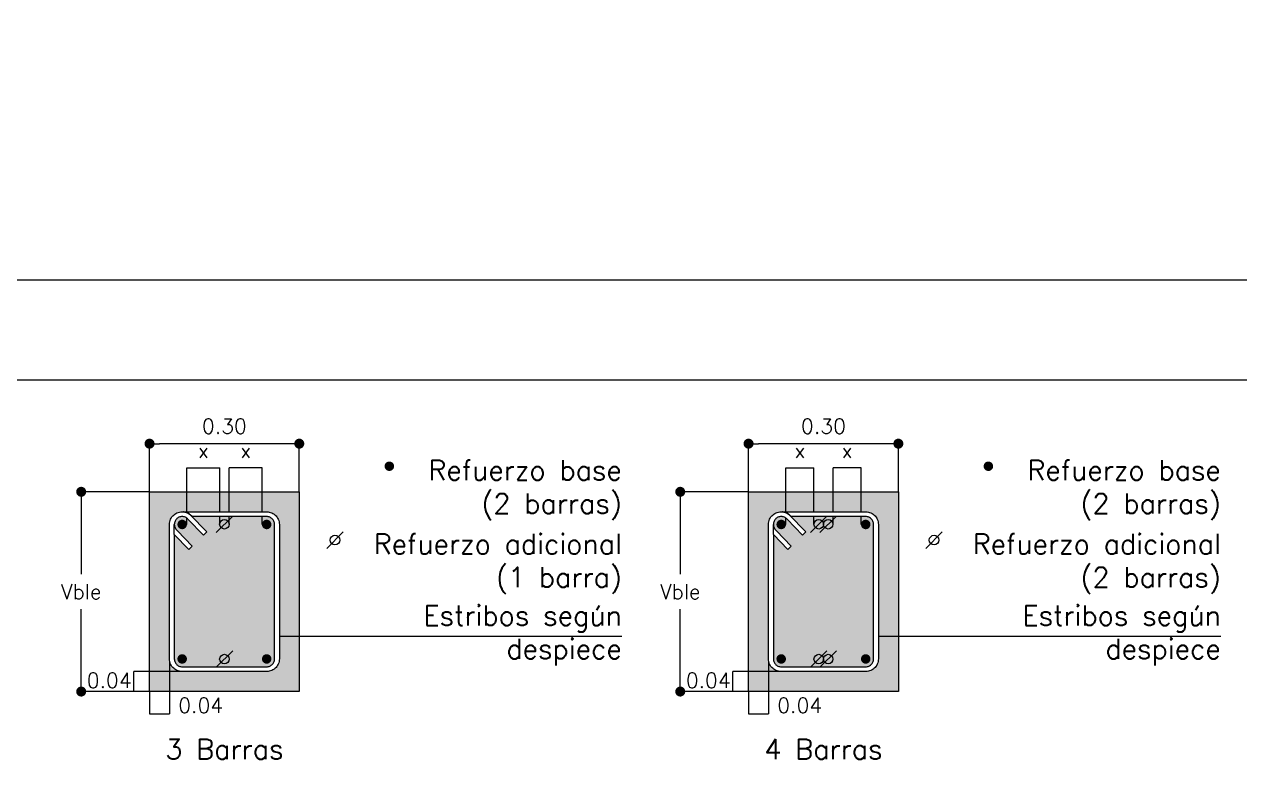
# Model space of a CAD drawing. Header units: millimetres. Extents: x -42 to 124, y -10 to 43.
# Drawn here: x 70.264 to 72.699, y -7.982 to -6.467 of the extents above; entities that cross this region are included whole.
import ezdxf
from ezdxf import colors
from ezdxf.entities.mleader import LeaderData, LeaderLine
from ezdxf.math import Vec2, Vec3

# ---------------------------------------------------------------- set-up
doc = ezdxf.new("R2010")
doc.units = ezdxf.units.MM
doc.header["$LTSCALE"] = 0.01
doc.header["$PDMODE"] = 3
for name, color, linetype in [('FC_BORDES', 4, 'Continuous'), ('FC_COTAS', 1, 'Continuous'), ('FC_COTAS @ 15', 1, 'Continuous'), ('FC_COTAS @ 20', 1, 'Continuous'), ('FC_HATCH 254', 254, 'Continuous'), ('FC_R-80 @ 20', 11, 'Continuous'), ('FC_REFUERZO 2', 1, 'Continuous')]:
    doc.layers.add(name, color=color, linetype=linetype)
doc.layers.add('FC_HOJA', color=230, linetype='Continuous', plot=False)
doc.styles.add('FC_TEXT1', font='romans.shx')
doc.dimstyles.new('FC_COTAS', dxfattribs={"dimtxt": 0.0015, "dimasz": 0.001, "dimexe": 0, "dimexo": 0, "dimgap": 0.001, "dimtad": 1, "dimtih": 1, "dimtoh": 1, "dimzin": 0, "dimdsep": 46, "dimtxsty": 'FC_TEXT1', "dimblk": 'DOT', "dimcen": 0.09, "dimclrd": 256, "dimclre": 256, "dimclrt": 256, "dimadec": 0, "dimazin": 0, "dimtfac": 1, "dimtix": 1, "dimtmove": 2, "dimatfit": 3, "dimfxl": 1.002, "dimtolj": 1, "dimtzin": 0, "dimlwd": -1, "dimarcsym": 0})
doc.dimstyles.new('FC_COTAS$7', dxfattribs={"dimtxt": 0.002, "dimasz": 0.002, "dimexe": 0, "dimexo": 0, "dimgap": 0.000375, "dimtad": 2, "dimtih": 1, "dimtoh": 1, "dimzin": 0, "dimdsep": 46, "dimtxsty": 'FC_TEXT1', "dimblk": 'DOT', "dimcen": 0.09, "dimclrd": 256, "dimclre": 256, "dimclrt": 11, "dimadec": 0, "dimazin": 0, "dimtfac": 1, "dimtix": 1, "dimtmove": 2, "dimatfit": 3, "dimfxl": 1.002, "dimtolj": 1, "dimtzin": 0, "dimlwd": -1, "dimarcsym": 0})

# ---------------------------------------------------------------- blocks, each defined once
blk = doc.blocks.new('_Dot')
at = {"color": 0, "linetype": 'ByBlock', "lineweight": -2}
blk.add_line((-0.5, 0), (-1, 0), dxfattribs=at)
at = {"color": 0, "linetype": 'ByBlock', "const_width": 0.5}
blk.add_lwpolyline([(-0.25, 0, 1), (0.25, 0, 1)], format="xyb", close=True, dxfattribs=at)
blk = doc.blocks.new('*D263')
at = {"layer": 'Defpoints', "color": 0, "transparency": 16777216}
for p in [(70.5151, -7.3068), (70.5151, -7.4032), (70.8151, -7.4032)]:
    blk.add_point(p, dxfattribs=at)
at = {"layer": 'FC_COTAS', "lineweight": -2, "transparency": 16777216}
for p, q in [((70.5151, -7.4032), (70.5151, -7.3068)), ((70.8151, -7.4032), (70.8151, -7.3068))]:
    blk.add_line(p, q, dxfattribs=at)
at = {"layer": 'FC_COTAS', "transparency": 16777216}
blk.add_line((70.7951, -7.3068), (70.5351, -7.3068), dxfattribs=at)
at = {"layer": 'FC_COTAS', "transparency": 16777216, "xscale": 0.02, "yscale": 0.02, "zscale": 0.02, "rotation": 180}
blk.add_blockref('_Dot', (70.5151, -7.3068), dxfattribs=at)
at = {"layer": 'FC_COTAS', "transparency": 16777216, "xscale": 0.02, "yscale": 0.02, "zscale": 0.02}
blk.add_blockref('_Dot', (70.8151, -7.3068), dxfattribs=at)
at = {"layer": 'FC_COTAS', "transparency": 16777216, "insert": (70.6651, -7.2718), "char_height": 0.03, "attachment_point": 5, "style": 'FC_TEXT1'}
blk.add_mtext('\\A1;0.30 ', dxfattribs=at)
blk = doc.blocks.new('*D264')
at = {"layer": 'Defpoints', "color": 0, "transparency": 16777216}
for p in [(71.7151, -7.3068), (71.7151, -7.4032), (72.0151, -7.4032)]:
    blk.add_point(p, dxfattribs=at)
at = {"layer": 'FC_COTAS', "lineweight": -2, "transparency": 16777216}
for p, q in [((71.7151, -7.4032), (71.7151, -7.3068)), ((72.0151, -7.4032), (72.0151, -7.3068))]:
    blk.add_line(p, q, dxfattribs=at)
at = {"layer": 'FC_COTAS', "transparency": 16777216}
blk.add_line((71.9951, -7.3068), (71.7351, -7.3068), dxfattribs=at)
at = {"layer": 'FC_COTAS', "transparency": 16777216, "xscale": 0.02, "yscale": 0.02, "zscale": 0.02, "rotation": 180}
blk.add_blockref('_Dot', (71.7151, -7.3068), dxfattribs=at)
at = {"layer": 'FC_COTAS', "transparency": 16777216, "xscale": 0.02, "yscale": 0.02, "zscale": 0.02}
blk.add_blockref('_Dot', (72.0151, -7.3068), dxfattribs=at)
at = {"layer": 'FC_COTAS', "transparency": 16777216, "insert": (71.8651, -7.2718), "char_height": 0.03, "attachment_point": 5, "style": 'FC_TEXT1'}
blk.add_mtext('\\A1;0.30 ', dxfattribs=at)
blk = doc.blocks.new('*D265')
at = {"layer": 'Defpoints', "color": 0, "transparency": 16777216}
for p in [(70.4836, -7.7632), (70.5804, -7.7632), (70.5151, -7.8032)]:
    blk.add_point(p, dxfattribs=at)
at = {"layer": 'FC_COTAS', "lineweight": -2, "transparency": 16777216}
for p, q in [((70.5804, -7.7632), (70.4836, -7.7632)), ((70.5151, -7.8032), (70.4836, -7.8032))]:
    blk.add_line(p, q, dxfattribs=at)
at = {"layer": 'FC_COTAS', "transparency": 16777216}
blk.add_line((70.4836, -7.8032), (70.4836, -7.7632), dxfattribs=at)
at = {"layer": 'FC_COTAS', "transparency": 16777216, "insert": (70.4343, -7.7808), "char_height": 0.03, "attachment_point": 5, "style": 'FC_TEXT1'}
blk.add_mtext('\\A1;0.04', dxfattribs=at)
blk = doc.blocks.new('*D266')
at = {"layer": 'Defpoints', "color": 0, "transparency": 16777216}
for p in [(71.7551, -7.7379), (71.7151, -7.8032), (71.7551, -7.8481)]:
    blk.add_point(p, dxfattribs=at)
at = {"layer": 'FC_COTAS', "lineweight": -2, "transparency": 16777216}
for p, q in [((71.7551, -7.7379), (71.7551, -7.8481)), ((71.7151, -7.8032), (71.7151, -7.8481))]:
    blk.add_line(p, q, dxfattribs=at)
at = {"layer": 'FC_COTAS', "transparency": 16777216}
blk.add_line((71.7151, -7.8481), (71.7551, -7.8481), dxfattribs=at)
at = {"layer": 'FC_COTAS', "transparency": 16777216, "insert": (71.8175, -7.8309), "char_height": 0.03, "attachment_point": 5, "style": 'FC_TEXT1'}
blk.add_mtext('\\A1;0.04', dxfattribs=at)
blk = doc.blocks.new('*D267')
at = {"layer": 'Defpoints', "color": 0, "transparency": 16777216}
for p in [(70.3782, -7.4032), (70.5151, -7.4032), (70.5151, -7.8032)]:
    blk.add_point(p, dxfattribs=at)
at = {"layer": 'FC_COTAS', "lineweight": -2, "transparency": 16777216}
for p, q in [((70.5151, -7.4032), (70.3782, -7.4032)), ((70.5151, -7.8032), (70.3782, -7.8032))]:
    blk.add_line(p, q, dxfattribs=at)
at = {"layer": 'FC_COTAS', "transparency": 16777216}
for p, q in [((70.3782, -7.4232), (70.3782, -7.5682)), ((70.3782, -7.7832), (70.3782, -7.6382))]:
    blk.add_line(p, q, dxfattribs=at)
at = {"layer": 'FC_COTAS', "transparency": 16777216, "xscale": 0.02, "yscale": 0.02, "zscale": 0.02}
for p, rotation in [((70.3782, -7.4032), 90), ((70.3782, -7.8032), 270)]:
    blk.add_blockref('_Dot', p, dxfattribs=dict(at, rotation=rotation))
at = {"layer": 'FC_COTAS', "transparency": 16777216, "insert": (70.3782, -7.6032), "char_height": 0.03, "attachment_point": 5, "style": 'FC_TEXT1'}
blk.add_mtext('\\A1;Vble', dxfattribs=at)
blk = doc.blocks.new('*D270')
at = {"layer": 'Defpoints', "color": 0, "transparency": 16777216}
for p in [(71.5782, -7.4032), (71.7151, -7.4032), (71.7151, -7.8032)]:
    blk.add_point(p, dxfattribs=at)
at = {"layer": 'FC_COTAS', "lineweight": -2, "transparency": 16777216}
for p, q in [((71.7151, -7.4032), (71.5782, -7.4032)), ((71.7151, -7.8032), (71.5782, -7.8032))]:
    blk.add_line(p, q, dxfattribs=at)
at = {"layer": 'FC_COTAS', "transparency": 16777216}
for p, q in [((71.5782, -7.4232), (71.5782, -7.5682)), ((71.5782, -7.7832), (71.5782, -7.6382))]:
    blk.add_line(p, q, dxfattribs=at)
at = {"layer": 'FC_COTAS', "transparency": 16777216, "xscale": 0.02, "yscale": 0.02, "zscale": 0.02}
for p, rotation in [((71.5782, -7.4032), 90), ((71.5782, -7.8032), 270)]:
    blk.add_blockref('_Dot', p, dxfattribs=dict(at, rotation=rotation))
at = {"layer": 'FC_COTAS', "transparency": 16777216, "insert": (71.5782, -7.6032), "char_height": 0.03, "attachment_point": 5, "style": 'FC_TEXT1'}
blk.add_mtext('\\A1;Vble', dxfattribs=at)
blk = doc.blocks.new('*D272')
at = {"layer": 'Defpoints', "color": 0, "transparency": 16777216}
for p in [(71.6836, -7.7632), (71.7804, -7.7632), (71.7151, -7.8032)]:
    blk.add_point(p, dxfattribs=at)
at = {"layer": 'FC_COTAS', "lineweight": -2, "transparency": 16777216}
for p, q in [((71.7804, -7.7632), (71.6836, -7.7632)), ((71.7151, -7.8032), (71.6836, -7.8032))]:
    blk.add_line(p, q, dxfattribs=at)
at = {"layer": 'FC_COTAS', "transparency": 16777216}
blk.add_line((71.6836, -7.8032), (71.6836, -7.7632), dxfattribs=at)
at = {"layer": 'FC_COTAS', "transparency": 16777216, "insert": (71.6343, -7.7808), "char_height": 0.03, "attachment_point": 5, "style": 'FC_TEXT1'}
blk.add_mtext('\\A1;0.04', dxfattribs=at)
blk = doc.blocks.new('*D276')
at = {"layer": 'Defpoints', "color": 0, "transparency": 16777216}
for p in [(70.6556, -7.3555), (70.5896, -7.4686), (70.6556, -7.4683)]:
    blk.add_point(p, dxfattribs=at)
at = {"layer": 'FC_COTAS', "lineweight": -2, "transparency": 16777216}
for p, q in [((70.5896, -7.4686), (70.5896, -7.3555)), ((70.6556, -7.4683), (70.6556, -7.3555))]:
    blk.add_line(p, q, dxfattribs=at)
at = {"layer": 'FC_COTAS', "transparency": 16777216}
blk.add_line((70.5896, -7.3555), (70.6556, -7.3555), dxfattribs=at)
at = {"layer": 'FC_COTAS', "transparency": 16777216, "insert": (70.6226, -7.3205), "char_height": 0.03, "attachment_point": 5, "style": 'FC_TEXT1'}
blk.add_mtext('\\A1;x', dxfattribs=at)
blk = doc.blocks.new('*D277')
at = {"layer": 'Defpoints', "color": 0, "transparency": 16777216}
for p in [(71.846, -7.3555), (71.7896, -7.4686), (71.846, -7.4682)]:
    blk.add_point(p, dxfattribs=at)
at = {"layer": 'FC_COTAS', "lineweight": -2, "transparency": 16777216}
for p, q in [((71.7896, -7.4686), (71.7896, -7.3555)), ((71.846, -7.4682), (71.846, -7.3555))]:
    blk.add_line(p, q, dxfattribs=at)
at = {"layer": 'FC_COTAS', "transparency": 16777216}
blk.add_line((71.7896, -7.3555), (71.846, -7.3555), dxfattribs=at)
at = {"layer": 'FC_COTAS', "transparency": 16777216, "insert": (71.8178, -7.3205), "char_height": 0.03, "attachment_point": 5, "style": 'FC_TEXT1'}
blk.add_mtext('\\A1;x', dxfattribs=at)
blk = doc.blocks.new('*D280')
at = {"layer": 'Defpoints', "color": 0, "transparency": 16777216}
for p in [(71.8842, -7.3555), (71.8842, -7.4682), (71.9406, -7.4686)]:
    blk.add_point(p, dxfattribs=at)
at = {"layer": 'FC_COTAS', "lineweight": -2, "transparency": 16777216}
for p, q in [((71.8842, -7.4682), (71.8842, -7.3555)), ((71.9406, -7.4686), (71.9406, -7.3555))]:
    blk.add_line(p, q, dxfattribs=at)
at = {"layer": 'FC_COTAS', "transparency": 16777216}
blk.add_line((71.9406, -7.3555), (71.8842, -7.3555), dxfattribs=at)
at = {"layer": 'FC_COTAS', "transparency": 16777216, "insert": (71.9124, -7.3205), "char_height": 0.03, "attachment_point": 5, "style": 'FC_TEXT1'}
blk.add_mtext('\\A1;x', dxfattribs=at)
blk = doc.blocks.new('*D309')
at = {"layer": 'Defpoints', "color": 0, "transparency": 16777216}
for p in [(70.5551, -7.7379), (70.5151, -7.8032), (70.5551, -7.8481)]:
    blk.add_point(p, dxfattribs=at)
at = {"layer": 'FC_COTAS', "lineweight": -2, "transparency": 16777216}
for p, q in [((70.5551, -7.7379), (70.5551, -7.8481)), ((70.5151, -7.8032), (70.5151, -7.8481))]:
    blk.add_line(p, q, dxfattribs=at)
at = {"layer": 'FC_COTAS', "transparency": 16777216}
blk.add_line((70.5151, -7.8481), (70.5551, -7.8481), dxfattribs=at)
at = {"layer": 'FC_COTAS', "transparency": 16777216, "insert": (70.6175, -7.8309), "char_height": 0.03, "attachment_point": 5, "style": 'FC_TEXT1'}
blk.add_mtext('\\A1;0.04', dxfattribs=at)
blk = doc.blocks.new('*D311')
at = {"layer": 'Defpoints', "color": 0, "transparency": 16777216}
for p in [(70.6746, -7.3555), (70.6746, -7.4683), (70.7406, -7.4686)]:
    blk.add_point(p, dxfattribs=at)
at = {"layer": 'FC_COTAS', "lineweight": -2, "transparency": 16777216}
for p, q in [((70.6746, -7.4683), (70.6746, -7.3555)), ((70.7406, -7.4686), (70.7406, -7.3555))]:
    blk.add_line(p, q, dxfattribs=at)
at = {"layer": 'FC_COTAS', "transparency": 16777216}
blk.add_line((70.7406, -7.3555), (70.6746, -7.3555), dxfattribs=at)
at = {"layer": 'FC_COTAS', "transparency": 16777216, "insert": (70.7076, -7.3205), "char_height": 0.03, "attachment_point": 5, "style": 'FC_TEXT1'}
blk.add_mtext('\\A1;x', dxfattribs=at)
blk = doc.blocks.new('*U74')
at = {"color": 0, "ltscale": 1.5}
blk.add_lwpolyline([(-0.0648, -0.0096), (-0.0648, -0.0096)], dxfattribs=at)
blk.add_wipeout([(-0.0828, 0), (0.0847, 0), (0.0873, -0.0001), (0.0899, -0.0006), (0.0925, -0.0012), (0.095, -0.0022), (0.0973, -0.0034), (0.0996, -0.0048), (0.1016, -0.0065), (0.1035, -0.0084), (0.1052, -0.0104), (0.1066, -0.0127), (0.1078, -0.015), (0.1088, -0.0175), (0.1094, -0.0201), (0.1099, -0.0227), (0.11, -0.0253), (0.11, -0.2947), (0.1099, -0.2973), (0.1094, -0.2999), (0.1088, -0.3025), (0.1078, -0.305), (0.1066, -0.3073), (0.1052, -0.3096), (0.1035, -0.3116), (0.1016, -0.3135), (0.0996, -0.3152), (0.0973, -0.3166), (0.095, -0.3178), (0.0925, -0.3188), (0.0899, -0.3194), (0.0873, -0.3199), (0.0847, -0.32), (-0.0847, -0.32), (-0.0873, -0.3199), (-0.0899, -0.3194), (-0.0925, -0.3188), (-0.095, -0.3178), (-0.0973, -0.3166), (-0.0996, -0.3152), (-0.1016, -0.3135), (-0.1035, -0.3116), (-0.1052, -0.3096), (-0.1066, -0.3073), (-0.1078, -0.305), (-0.1088, -0.3025), (-0.1094, -0.2999), (-0.1099, -0.2973), (-0.11, -0.2947), (-0.11, -0.0253), (-0.1099, -0.0227), (-0.1094, -0.0201), (-0.1088, -0.0175), (-0.1078, -0.015), (-0.1066, -0.0127), (-0.1052, -0.0104), (-0.1035, -0.0084), (-0.1016, -0.0065), (-0.0996, -0.0048), (-0.0973, -0.0034), (-0.095, -0.0022), (-0.0925, -0.0012), (-0.0899, -0.0006), (-0.0873, -0.0001), (-0.0847, 0), (-0.082, -0.0001), (-0.0794, -0.0006), (-0.0768, -0.0012), (-0.0744, -0.0022), (-0.072, -0.0034), (-0.0698, -0.0048), (-0.0684, -0.006), (-0.035, -0.0403), (-0.0418, -0.047), (-0.073, -0.0148), (-0.0741, -0.0137), (-0.0754, -0.0126), (-0.0768, -0.0117), (-0.0783, -0.011), (-0.0798, -0.0104), (-0.0814, -0.01), (-0.083, -0.0097), (-0.0847, -0.0096), (-0.0863, -0.0097), (-0.0879, -0.01), (-0.0895, -0.0104), (-0.0911, -0.011), (-0.0925, -0.0117), (-0.0939, -0.0126), (-0.0952, -0.0137), (-0.0963, -0.0148), (-0.0974, -0.0161), (-0.0983, -0.0175), (-0.099, -0.0189), (-0.0996, -0.0205), (-0.1, -0.0221), (-0.1003, -0.0237), (-0.1004, -0.0253), (-0.1003, -0.027), (-0.1, -0.0286), (-0.0996, -0.0302), (-0.099, -0.0317), (-0.0983, -0.0332), (-0.0974, -0.0346), (-0.0963, -0.0359), (-0.0952, -0.037), (-0.0941, -0.0379), (-0.0645, -0.0691), (-0.0715, -0.0757), (-0.1004, -0.0452), (-0.1004, -0.2947), (-0.1003, -0.2963), (-0.1, -0.2979), (-0.0996, -0.2995), (-0.099, -0.3011), (-0.0983, -0.3025), (-0.0974, -0.3039), (-0.0963, -0.3052), (-0.0952, -0.3063), (-0.0939, -0.3074), (-0.0925, -0.3083), (-0.0911, -0.309), (-0.0895, -0.3096), (-0.0879, -0.31), (-0.0863, -0.3103), (-0.0847, -0.3104), (0.0847, -0.3104), (0.0863, -0.3103), (0.0879, -0.31), (0.0895, -0.3096), (0.0911, -0.309), (0.0925, -0.3083), (0.0939, -0.3074), (0.0952, -0.3063), (0.0963, -0.3052), (0.0974, -0.3039), (0.0983, -0.3025), (0.099, -0.3011), (0.0996, -0.2995), (0.1, -0.2979), (0.1003, -0.2963), (0.1004, -0.2947), (0.1004, -0.0253), (0.1003, -0.0237), (0.1, -0.0221), (0.0996, -0.0205), (0.099, -0.0189), (0.0983, -0.0175), (0.0974, -0.0161), (0.0963, -0.0148), (0.0952, -0.0137), (0.0939, -0.0126), (0.0925, -0.0117), (0.0911, -0.011), (0.0895, -0.0104), (0.0879, -0.01), (0.0863, -0.0097), (0.0857, -0.0097), (-0.0646, -0.0097), (-0.0683, -0.0059), (-0.0697, -0.0048), (-0.0719, -0.0033), (-0.0743, -0.0021), (-0.0768, -0.0011), (-0.0794, -0.0005), (-0.082, 0)], dxfattribs=at)
blk.add_lwpolyline([(-0.0828, 0), (0.0847, 0), (0.0873, -0.0001), (0.0899, -0.0006), (0.0925, -0.0012), (0.095, -0.0022), (0.0973, -0.0034), (0.0996, -0.0048), (0.1016, -0.0065), (0.1035, -0.0084), (0.1052, -0.0104), (0.1066, -0.0127), (0.1078, -0.015), (0.1088, -0.0175), (0.1094, -0.0201), (0.1099, -0.0227), (0.11, -0.0253), (0.11, -0.2947), (0.1099, -0.2973), (0.1094, -0.2999), (0.1088, -0.3025), (0.1078, -0.305), (0.1066, -0.3073), (0.1052, -0.3096), (0.1035, -0.3116), (0.1016, -0.3135), (0.0996, -0.3152), (0.0973, -0.3166), (0.095, -0.3178), (0.0925, -0.3188), (0.0899, -0.3194), (0.0873, -0.3199), (0.0847, -0.32), (-0.0847, -0.32), (-0.0873, -0.3199), (-0.0899, -0.3194), (-0.0925, -0.3188), (-0.095, -0.3178), (-0.0973, -0.3166), (-0.0996, -0.3152), (-0.1016, -0.3135), (-0.1035, -0.3116), (-0.1052, -0.3096), (-0.1066, -0.3073), (-0.1078, -0.305), (-0.1088, -0.3025), (-0.1094, -0.2999), (-0.1099, -0.2973), (-0.11, -0.2947), (-0.11, -0.0253), (-0.1099, -0.0227), (-0.1094, -0.0201), (-0.1088, -0.0175), (-0.1078, -0.015), (-0.1066, -0.0127), (-0.1052, -0.0104), (-0.1035, -0.0084), (-0.1016, -0.0065), (-0.0996, -0.0048), (-0.0973, -0.0034), (-0.095, -0.0022), (-0.0925, -0.0012), (-0.0899, -0.0006), (-0.0873, -0.0001), (-0.0847, 0), (-0.082, -0.0001), (-0.0794, -0.0006), (-0.0768, -0.0012), (-0.0744, -0.0022), (-0.072, -0.0034), (-0.0698, -0.0048), (-0.0684, -0.006), (-0.035, -0.0403), (-0.0418, -0.047), (-0.073, -0.0148), (-0.0741, -0.0137), (-0.0754, -0.0126), (-0.0768, -0.0117), (-0.0783, -0.011), (-0.0798, -0.0104), (-0.0814, -0.01), (-0.083, -0.0097), (-0.0847, -0.0096), (-0.0863, -0.0097), (-0.0879, -0.01), (-0.0895, -0.0104), (-0.0911, -0.011), (-0.0925, -0.0117), (-0.0939, -0.0126), (-0.0952, -0.0137), (-0.0963, -0.0148), (-0.0974, -0.0161), (-0.0983, -0.0175), (-0.099, -0.0189), (-0.0996, -0.0205), (-0.1, -0.0221), (-0.1003, -0.0237), (-0.1004, -0.0253), (-0.1003, -0.027), (-0.1, -0.0286), (-0.0996, -0.0302), (-0.099, -0.0317), (-0.0983, -0.0332), (-0.0974, -0.0346), (-0.0963, -0.0359), (-0.0952, -0.037), (-0.0941, -0.0379), (-0.0645, -0.0691), (-0.0715, -0.0757), (-0.1004, -0.0452), (-0.1004, -0.2947), (-0.1003, -0.2963), (-0.1, -0.2979), (-0.0996, -0.2995), (-0.099, -0.3011), (-0.0983, -0.3025), (-0.0974, -0.3039), (-0.0963, -0.3052), (-0.0952, -0.3063), (-0.0939, -0.3074), (-0.0925, -0.3083), (-0.0911, -0.309), (-0.0895, -0.3096), (-0.0879, -0.31), (-0.0863, -0.3103), (-0.0847, -0.3104), (0.0847, -0.3104), (0.0863, -0.3103), (0.0879, -0.31), (0.0895, -0.3096), (0.0911, -0.309), (0.0925, -0.3083), (0.0939, -0.3074), (0.0952, -0.3063), (0.0963, -0.3052), (0.0974, -0.3039), (0.0983, -0.3025), (0.099, -0.3011), (0.0996, -0.2995), (0.1, -0.2979), (0.1003, -0.2963), (0.1004, -0.2947), (0.1004, -0.0253), (0.1003, -0.0237), (0.1, -0.0221), (0.0996, -0.0205), (0.099, -0.0189), (0.0983, -0.0175), (0.0974, -0.0161), (0.0963, -0.0148), (0.0952, -0.0137), (0.0939, -0.0126), (0.0925, -0.0117), (0.0911, -0.011), (0.0895, -0.0104), (0.0879, -0.01), (0.0863, -0.0097), (0.0857, -0.0097), (-0.0646, -0.0097), (-0.0683, -0.0059), (-0.0697, -0.0048), (-0.0719, -0.0033), (-0.0743, -0.0021), (-0.0768, -0.0011), (-0.0794, -0.0005), (-0.082, 0)], close=True, dxfattribs=at)
blk.add_lwpolyline([(-0.1004, -0.0452), (-0.1004, -0.0253)], dxfattribs=at)
blk = doc.blocks.new('*U75')
at = {"color": 0, "ltscale": 1.5}
blk.add_lwpolyline([(-0.0648, -0.0096), (-0.0648, -0.0096)], dxfattribs=at)
blk.add_wipeout([(-0.0828, 0), (0.0847, 0), (0.0873, -0.0001), (0.0899, -0.0006), (0.0925, -0.0012), (0.095, -0.0022), (0.0973, -0.0034), (0.0996, -0.0048), (0.1016, -0.0065), (0.1035, -0.0084), (0.1052, -0.0104), (0.1066, -0.0127), (0.1078, -0.015), (0.1088, -0.0175), (0.1094, -0.0201), (0.1099, -0.0227), (0.11, -0.0253), (0.11, -0.2947), (0.1099, -0.2973), (0.1094, -0.2999), (0.1088, -0.3025), (0.1078, -0.305), (0.1066, -0.3073), (0.1052, -0.3096), (0.1035, -0.3116), (0.1016, -0.3135), (0.0996, -0.3152), (0.0973, -0.3166), (0.095, -0.3178), (0.0925, -0.3188), (0.0899, -0.3194), (0.0873, -0.3199), (0.0847, -0.32), (-0.0847, -0.32), (-0.0873, -0.3199), (-0.0899, -0.3194), (-0.0925, -0.3188), (-0.095, -0.3178), (-0.0973, -0.3166), (-0.0996, -0.3152), (-0.1016, -0.3135), (-0.1035, -0.3116), (-0.1052, -0.3096), (-0.1066, -0.3073), (-0.1078, -0.305), (-0.1088, -0.3025), (-0.1094, -0.2999), (-0.1099, -0.2973), (-0.11, -0.2947), (-0.11, -0.0253), (-0.1099, -0.0227), (-0.1094, -0.0201), (-0.1088, -0.0175), (-0.1078, -0.015), (-0.1066, -0.0127), (-0.1052, -0.0104), (-0.1035, -0.0084), (-0.1016, -0.0065), (-0.0996, -0.0048), (-0.0973, -0.0034), (-0.095, -0.0022), (-0.0925, -0.0012), (-0.0899, -0.0006), (-0.0873, -0.0001), (-0.0847, 0), (-0.082, -0.0001), (-0.0794, -0.0006), (-0.0768, -0.0012), (-0.0744, -0.0022), (-0.072, -0.0034), (-0.0698, -0.0048), (-0.0684, -0.006), (-0.035, -0.0403), (-0.0418, -0.047), (-0.073, -0.0148), (-0.0741, -0.0137), (-0.0754, -0.0126), (-0.0768, -0.0117), (-0.0783, -0.011), (-0.0798, -0.0104), (-0.0814, -0.01), (-0.083, -0.0097), (-0.0847, -0.0096), (-0.0863, -0.0097), (-0.0879, -0.01), (-0.0895, -0.0104), (-0.0911, -0.011), (-0.0925, -0.0117), (-0.0939, -0.0126), (-0.0952, -0.0137), (-0.0963, -0.0148), (-0.0974, -0.0161), (-0.0983, -0.0175), (-0.099, -0.0189), (-0.0996, -0.0205), (-0.1, -0.0221), (-0.1003, -0.0237), (-0.1004, -0.0253), (-0.1003, -0.027), (-0.1, -0.0286), (-0.0996, -0.0302), (-0.099, -0.0317), (-0.0983, -0.0332), (-0.0974, -0.0346), (-0.0963, -0.0359), (-0.0952, -0.037), (-0.0941, -0.0379), (-0.0645, -0.0691), (-0.0715, -0.0757), (-0.1004, -0.0452), (-0.1004, -0.2947), (-0.1003, -0.2963), (-0.1, -0.2979), (-0.0996, -0.2995), (-0.099, -0.3011), (-0.0983, -0.3025), (-0.0974, -0.3039), (-0.0963, -0.3052), (-0.0952, -0.3063), (-0.0939, -0.3074), (-0.0925, -0.3083), (-0.0911, -0.309), (-0.0895, -0.3096), (-0.0879, -0.31), (-0.0863, -0.3103), (-0.0847, -0.3104), (0.0847, -0.3104), (0.0863, -0.3103), (0.0879, -0.31), (0.0895, -0.3096), (0.0911, -0.309), (0.0925, -0.3083), (0.0939, -0.3074), (0.0952, -0.3063), (0.0963, -0.3052), (0.0974, -0.3039), (0.0983, -0.3025), (0.099, -0.3011), (0.0996, -0.2995), (0.1, -0.2979), (0.1003, -0.2963), (0.1004, -0.2947), (0.1004, -0.0253), (0.1003, -0.0237), (0.1, -0.0221), (0.0996, -0.0205), (0.099, -0.0189), (0.0983, -0.0175), (0.0974, -0.0161), (0.0963, -0.0148), (0.0952, -0.0137), (0.0939, -0.0126), (0.0925, -0.0117), (0.0911, -0.011), (0.0895, -0.0104), (0.0879, -0.01), (0.0863, -0.0097), (0.0857, -0.0097), (-0.0646, -0.0097), (-0.0683, -0.0059), (-0.0697, -0.0048), (-0.0719, -0.0033), (-0.0743, -0.0021), (-0.0768, -0.0011), (-0.0794, -0.0005), (-0.082, 0)], dxfattribs=at)
blk.add_lwpolyline([(-0.0828, 0), (0.0847, 0), (0.0873, -0.0001), (0.0899, -0.0006), (0.0925, -0.0012), (0.095, -0.0022), (0.0973, -0.0034), (0.0996, -0.0048), (0.1016, -0.0065), (0.1035, -0.0084), (0.1052, -0.0104), (0.1066, -0.0127), (0.1078, -0.015), (0.1088, -0.0175), (0.1094, -0.0201), (0.1099, -0.0227), (0.11, -0.0253), (0.11, -0.2947), (0.1099, -0.2973), (0.1094, -0.2999), (0.1088, -0.3025), (0.1078, -0.305), (0.1066, -0.3073), (0.1052, -0.3096), (0.1035, -0.3116), (0.1016, -0.3135), (0.0996, -0.3152), (0.0973, -0.3166), (0.095, -0.3178), (0.0925, -0.3188), (0.0899, -0.3194), (0.0873, -0.3199), (0.0847, -0.32), (-0.0847, -0.32), (-0.0873, -0.3199), (-0.0899, -0.3194), (-0.0925, -0.3188), (-0.095, -0.3178), (-0.0973, -0.3166), (-0.0996, -0.3152), (-0.1016, -0.3135), (-0.1035, -0.3116), (-0.1052, -0.3096), (-0.1066, -0.3073), (-0.1078, -0.305), (-0.1088, -0.3025), (-0.1094, -0.2999), (-0.1099, -0.2973), (-0.11, -0.2947), (-0.11, -0.0253), (-0.1099, -0.0227), (-0.1094, -0.0201), (-0.1088, -0.0175), (-0.1078, -0.015), (-0.1066, -0.0127), (-0.1052, -0.0104), (-0.1035, -0.0084), (-0.1016, -0.0065), (-0.0996, -0.0048), (-0.0973, -0.0034), (-0.095, -0.0022), (-0.0925, -0.0012), (-0.0899, -0.0006), (-0.0873, -0.0001), (-0.0847, 0), (-0.082, -0.0001), (-0.0794, -0.0006), (-0.0768, -0.0012), (-0.0744, -0.0022), (-0.072, -0.0034), (-0.0698, -0.0048), (-0.0684, -0.006), (-0.035, -0.0403), (-0.0418, -0.047), (-0.073, -0.0148), (-0.0741, -0.0137), (-0.0754, -0.0126), (-0.0768, -0.0117), (-0.0783, -0.011), (-0.0798, -0.0104), (-0.0814, -0.01), (-0.083, -0.0097), (-0.0847, -0.0096), (-0.0863, -0.0097), (-0.0879, -0.01), (-0.0895, -0.0104), (-0.0911, -0.011), (-0.0925, -0.0117), (-0.0939, -0.0126), (-0.0952, -0.0137), (-0.0963, -0.0148), (-0.0974, -0.0161), (-0.0983, -0.0175), (-0.099, -0.0189), (-0.0996, -0.0205), (-0.1, -0.0221), (-0.1003, -0.0237), (-0.1004, -0.0253), (-0.1003, -0.027), (-0.1, -0.0286), (-0.0996, -0.0302), (-0.099, -0.0317), (-0.0983, -0.0332), (-0.0974, -0.0346), (-0.0963, -0.0359), (-0.0952, -0.037), (-0.0941, -0.0379), (-0.0645, -0.0691), (-0.0715, -0.0757), (-0.1004, -0.0452), (-0.1004, -0.2947), (-0.1003, -0.2963), (-0.1, -0.2979), (-0.0996, -0.2995), (-0.099, -0.3011), (-0.0983, -0.3025), (-0.0974, -0.3039), (-0.0963, -0.3052), (-0.0952, -0.3063), (-0.0939, -0.3074), (-0.0925, -0.3083), (-0.0911, -0.309), (-0.0895, -0.3096), (-0.0879, -0.31), (-0.0863, -0.3103), (-0.0847, -0.3104), (0.0847, -0.3104), (0.0863, -0.3103), (0.0879, -0.31), (0.0895, -0.3096), (0.0911, -0.309), (0.0925, -0.3083), (0.0939, -0.3074), (0.0952, -0.3063), (0.0963, -0.3052), (0.0974, -0.3039), (0.0983, -0.3025), (0.099, -0.3011), (0.0996, -0.2995), (0.1, -0.2979), (0.1003, -0.2963), (0.1004, -0.2947), (0.1004, -0.0253), (0.1003, -0.0237), (0.1, -0.0221), (0.0996, -0.0205), (0.099, -0.0189), (0.0983, -0.0175), (0.0974, -0.0161), (0.0963, -0.0148), (0.0952, -0.0137), (0.0939, -0.0126), (0.0925, -0.0117), (0.0911, -0.011), (0.0895, -0.0104), (0.0879, -0.01), (0.0863, -0.0097), (0.0857, -0.0097), (-0.0646, -0.0097), (-0.0683, -0.0059), (-0.0697, -0.0048), (-0.0719, -0.0033), (-0.0743, -0.0021), (-0.0768, -0.0011), (-0.0794, -0.0005), (-0.082, 0)], close=True, dxfattribs=at)
blk.add_lwpolyline([(-0.1004, -0.0452), (-0.1004, -0.0253)], dxfattribs=at)

msp = doc.modelspace()

# ---------------------------------------------------------------- hatches: boundary and pattern name
at = {"layer": 'FC_HATCH 254'}
h = msp.add_hatch(color=256, dxfattribs=at)
h.dxf.hatch_style = 1
h.paths.add_polyline_path([(70.5151, -7.8032), (70.5151, -7.4032), (70.8151, -7.4032), (70.8151, -7.8032)])
h = msp.add_hatch(color=256, dxfattribs=at)
h.dxf.hatch_style = 1
h.paths.add_polyline_path([(71.7151, -7.8032), (71.7151, -7.4032), (72.0151, -7.4032), (72.0151, -7.8032)])

# ---------------------------------------------------------------- linework, layer by layer
at = {"layer": 'FC_BORDES'}
for points in [[(70.5151, -7.8032), (70.5151, -7.4032), (70.8151, -7.4032), (70.8151, -7.8032)], [(71.7151, -7.8032), (71.7151, -7.4032), (72.0151, -7.4032), (72.0151, -7.8032)]]:
    msp.add_lwpolyline(points, close=True, dxfattribs=at)
at = {"layer": 'FC_HOJA', "ltscale": 0.6}
msp.add_lwpolyline([(68.8865, -6.9787), (75.5098, -6.9787), (75.5098, -9.5837), (68.8865, -9.5837)], close=True, dxfattribs=at)
msp.add_lwpolyline([(68.8865, -7.1787), (75.5098, -7.1787)], dxfattribs=at)
at = {"layer": 'FC_REFUERZO 2', "ltscale": 0.35}
for p, q in [((70.6817, -7.4517), (70.6485, -7.4848)), ((71.8721, -7.4517), (71.839, -7.4848)), ((71.8912, -7.4517), (71.8581, -7.4848)), ((70.9032, -7.4833), (70.87, -7.5164)), ((72.1032, -7.4833), (72.07, -7.5164)), ((70.6817, -7.7216), (70.6485, -7.7547)), ((71.8721, -7.7216), (71.839, -7.7547)), ((71.8912, -7.7216), (71.8581, -7.7547))]:
    msp.add_line(p, q, dxfattribs=at)
at = {"layer": 'FC_REFUERZO 2', "const_width": 0.0095}
for points in [[(70.9907, -7.352, 1), (71.0002, -7.352, 1)], [(72.1907, -7.352, 1), (72.2002, -7.352, 1)], [(70.5852, -7.4686, -1), (70.5757, -7.4686, -1)], [(70.745, -7.4686, 1), (70.7545, -7.4686, 1)], [(71.7852, -7.4686, -1), (71.7757, -7.4686, -1)], [(71.945, -7.4686, 1), (71.9545, -7.4686, 1)], [(70.5852, -7.7379, 1), (70.5757, -7.7379, 1)], [(70.745, -7.7379, -1), (70.7545, -7.7379, -1)], [(71.7852, -7.7379, 1), (71.7757, -7.7379, 1)], [(71.945, -7.7379, -1), (71.9545, -7.7379, -1)]]:
    msp.add_lwpolyline(points, format="xyb", close=True, dxfattribs=at)
at = {"layer": 'FC_REFUERZO 2'}
for centre in [(70.6651, -7.4682), (71.8556, -7.4682), (71.8746, -7.4682), (70.8866, -7.4998), (72.0866, -7.4998), (70.6651, -7.7382), (71.8556, -7.7382), (71.8746, -7.7382)]:
    msp.add_circle(centre, 0.00954, dxfattribs=at)

# ---------------------------------------------------------------- texts
at = {"layer": 'FC_COTAS @ 20', "color": 11, "char_height": 0.04, "attachment_point": 9, "style": 'FC_TEXT1'}
for insert in [(71.4611, -7.751), (72.6611, -7.751)]:
    msp.add_mtext('Estribos según\\Pdespiece', dxfattribs=dict(at, insert=insert))
at = {"layer": 'FC_R-80 @ 20', "char_height": 0.04, "attachment_point": 9, "style": 'FC_TEXT1'}
for s, insert in [('Refuerzo base\\P(2 barras)', (71.4611, -7.4598)), ('Refuerzo base\\P(2 barras)', (72.6611, -7.4598)), ('Refuerzo adicional\\P(1 barra)', (71.4611, -7.6077)), ('Refuerzo adicional\\P(2 barras)', (72.6611, -7.6077))]:
    msp.add_mtext(s, dxfattribs=dict(at, insert=insert))
at = {"layer": 'FC_R-80 @ 20', "char_height": 0.04, "width": 0.267067, "attachment_point": 8, "style": 'FC_TEXT1'}
for s, insert in [('3 Barras', (70.6651, -7.9384)), ('4 Barras', (71.8651, -7.9384))]:
    msp.add_mtext(s, dxfattribs=dict(at, insert=insert))

# ---------------------------------------------------------------- dimensions: what is measured, and where the dimension line sits
at = {"layer": 'FC_COTAS @ 20'}
for base, p1, p2, text, picture, middle in [((70.5151, -7.3068), (70.8151, -7.4032), (70.5151, -7.4032), '<> ', '*D263', (70.6651, -7.2718)), ((71.7151, -7.3068), (72.0151, -7.4032), (71.7151, -7.4032), '<> ', '*D264', (71.8651, -7.2718)), ((70.6556, -7.3555), (70.5896, -7.4686), (70.6556, -7.4683), 'x', '*D276', (70.6226, -7.3205)), ((71.846, -7.3555), (71.7896, -7.4686), (71.846, -7.4682), 'x', '*D277', (71.8178, -7.3205))]:
    dim = msp.add_linear_dim(base=base, p1=p1, p2=p2, text=text, dimstyle='FC_COTAS', override={"dimscale": 20, "dimtix": 1, "dimtofl": 1, "dimtmove": 2, "dimatfit": 1}, dxfattribs=at)
    dim.commit()
    dim.dimension.update_dxf_attribs({"geometry": picture, "text_midpoint": middle})
for base, p1, p2, angle, text, picture, middle in [((70.6746, -7.3555), (70.7406, -7.4686), (70.6746, -7.4683), 180, 'x', '*D311', (70.7076, -7.3205)), ((71.8842, -7.3555), (71.9406, -7.4686), (71.8842, -7.4682), 180, 'x', '*D280', (71.9124, -7.3205)), ((70.3782, -7.4032), (70.5151, -7.8032), (70.5151, -7.4032), 90, 'Vble', '*D267', (70.3782, -7.6032)), ((71.5782, -7.4032), (71.7151, -7.8032), (71.7151, -7.4032), 90, 'Vble', '*D270', (71.5782, -7.6032))]:
    dim = msp.add_linear_dim(base=base, p1=p1, p2=p2, angle=angle, text=text, dimstyle='FC_COTAS', override={"dimscale": 20, "dimtix": 1, "dimtofl": 1, "dimtmove": 2, "dimatfit": 1}, dxfattribs=at)
    dim.commit()
    dim.dimension.update_dxf_attribs({"geometry": picture, "text_midpoint": middle})
for base, p1, p2, picture, middle in [((70.5551, -7.8481), (70.5151, -7.8032), (70.5551, -7.7379), '*D309', (70.6175, -7.8309)), ((71.7551, -7.8481), (71.7151, -7.8032), (71.7551, -7.7379), '*D266', (71.8175, -7.8309))]:
    dim = msp.add_linear_dim(base=base, p1=p1, p2=p2, dimstyle='FC_COTAS', override={"dimscale": 20, "dimtix": 1, "dimtofl": 1, "dimtmove": 2, "dimatfit": 1}, dxfattribs=at)
    dim.commit()
    dim.dimension.update_dxf_attribs({"geometry": picture, "text_midpoint": middle, "dimtype": 128})
for base, p1, p2, picture, middle in [((70.4836, -7.7632), (70.5151, -7.8032), (70.5804, -7.7632), '*D265', (70.4343, -7.7808)), ((71.6836, -7.7632), (71.7151, -7.8032), (71.7804, -7.7632), '*D272', (71.6343, -7.7808))]:
    dim = msp.add_linear_dim(base=base, p1=p1, p2=p2, angle=90, dimstyle='FC_COTAS', override={"dimscale": 20, "dimtix": 1, "dimtofl": 1, "dimtmove": 2, "dimatfit": 1}, dxfattribs=at)
    dim.commit()
    dim.dimension.update_dxf_attribs({"geometry": picture, "text_midpoint": middle, "dimtype": 128})

# ---------------------------------------------------------------- leaders
at = {"layer": 'FC_COTAS @ 15', "ltscale": 0.6}
ml = msp.add_multileader_mtext('Standard', dxfattribs=at)
ml.set_content('3E#3 a 0.12 Estribos tipo 1', color=11, style='FC_TEXT1')
ml.set_leader_properties()
ml.build(insert=Vec2(0, 0))
ml.multileader.update_dxf_attribs({"text_left_attachment_type": 6, "text_right_attachment_type": 6, "dogleg_length": 0.008, "arrow_head_size": 0.03, "scale": 15})
ctx = ml.context
ctx.base_point, ctx.scale, ctx.char_height, ctx.arrow_head_size, ctx.landing_gap_size, ctx.plane_origin = Vec3(66.6902, -6.5127), 15, 0.03, 0.03, 0.015, Vec3(67.6802, -6.8184)
ctx.left_attachment, ctx.right_attachment = 6, 6
notes = []
notes.append((ctx, [(1, (1, 1, 0), (67.68, -6.5127), (-1, 0), 0.4597, [(4, [(67.68, -6.8934), (67.68, -7.0069), (67.68, -6.7769)], 0, [])])]))
ctx.mtext.insert, ctx.mtext.width, ctx.mtext.flow_direction = Vec3(66.7052, -6.4727), 0.572296, 5
at = {"layer": 'FC_COTAS @ 20', "annotation_type": 0, "has_hookline": 1, "hookline_direction": 0, "text_width": 0.4362}
for points in [[(70.7751, -7.6923), (71.0174, -7.6923)], [(71.9751, -7.6923), (72.2174, -7.6923)]]:
    msp.add_leader(points, dimstyle='FC_COTAS$7', override={"dimscale": 20, "dimgap": 0.000375, "dimtad": 1}, dxfattribs=at)
for ctx, leaders in notes:
    for number, flags, end, landing, length, lines in leaders:
        leader = LeaderData()
        leader.index, (leader.has_last_leader_line, leader.has_dogleg_vector, leader.attachment_direction) = number, flags
        leader.last_leader_point, leader.dogleg_vector, leader.dogleg_length = Vec3(end), Vec3(landing), length
        for number, points, colour, breaks in lines:
            line = LeaderLine()
            line.index, line.vertices, line.color, line.breaks = number, Vec3.list(points), colors.encode_raw_color(colour), breaks
            leader.lines.append(line)
        ctx.leaders.append(leader)

# ---------------------------------------------------------------- next in the draw order: block references
at = {"layer": 'FC_REFUERZO 2'}
for name, p in [('*U74', (70.6651, -7.4432)), ('*U75', (71.8651, -7.4432))]:
    msp.add_blockref(name, p, dxfattribs=at)

doc.saveas('drawing.dxf')
